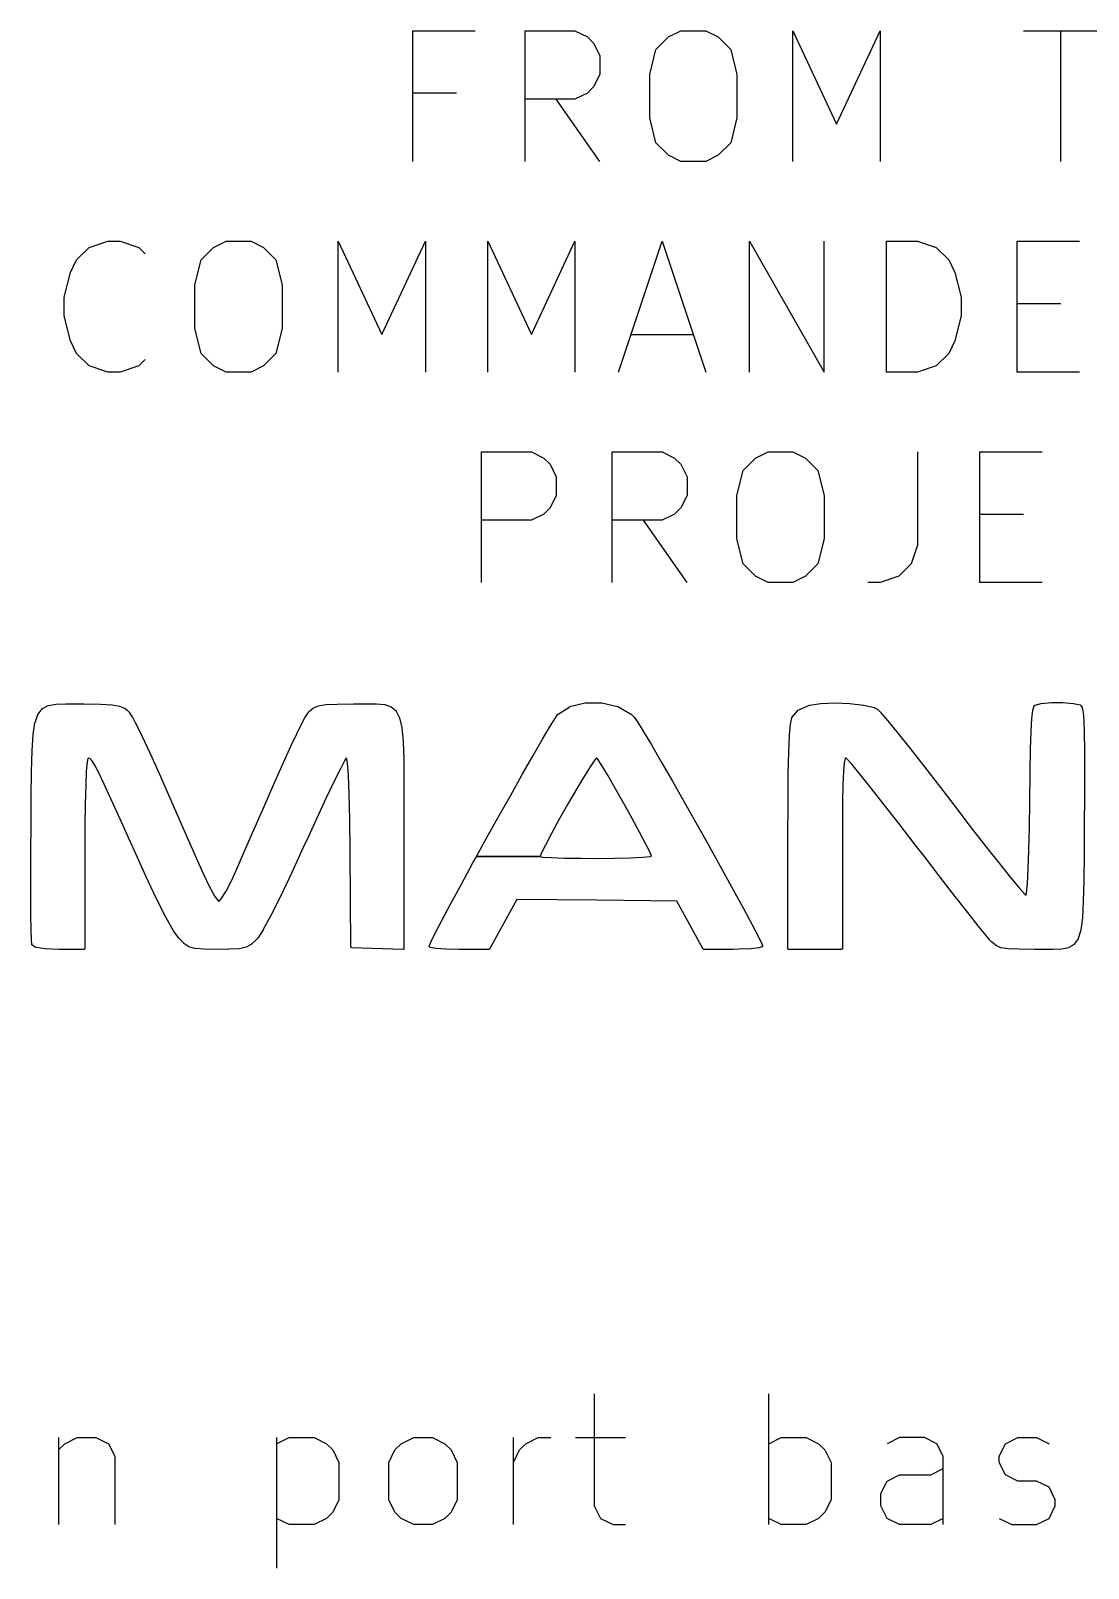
# Model space of a CAD drawing. Header units: millimetres. Extents: x 132 to 276, y -210 to -42.
# Drawn here: x 178.57 to 186.66, y -110.94 to -99.18 of the extents above; entities that cross this region are included whole.
import ezdxf

# ---------------------------------------------------------------- set-up
doc = ezdxf.new("R2010")
doc.units = ezdxf.units.MM
doc.layers.add('LYELLOW', color=51, linetype='CONTINUOUS')

msp = doc.modelspace()

# ---------------------------------------------------------------- linework, layer by layer
at = {"layer": 'LYELLOW', "linetype": 'CONTINUOUS'}
for p, q in [((181.49619, -100.184875), (181.49619, -99.184875)), ((181.49619, -99.184875), (181.97238, -99.184875)), ((182.353333, -100.184875), (182.353333, -99.184875)), ((182.353333, -99.184875), (182.734285, -99.184875)), ((182.734285, -99.184875), (182.829523, -99.232494)), ((182.829523, -99.232494), (182.877142, -99.280113)), ((183.353333, -99.327732), (183.448571, -99.232494)), ((183.448571, -99.232494), (183.543809, -99.184875)), ((183.543809, -99.184875), (183.734285, -99.184875)), ((183.734285, -99.184875), (183.829523, -99.232494)), ((183.829523, -99.232494), (183.924761, -99.327732)), ((184.400952, -100.184875), (184.400952, -99.184875)), ((184.400952, -99.184875), (184.734285, -99.89916)), ((184.734285, -99.89916), (185.067618, -99.184875)), ((185.067618, -99.184875), (185.067618, -100.184875)), ((186.162857, -99.184875), (186.734285, -99.184875)), ((186.448571, -100.184875), (186.448571, -99.184875)), ((182.877142, -99.280113), (182.924761, -99.375351)), ((183.305714, -99.518208), (183.353333, -99.327732)), ((183.924761, -99.327732), (183.97238, -99.518208)), ((182.924761, -99.375351), (182.924761, -99.518208)), ((182.924761, -99.518208), (182.877142, -99.613446)), ((183.305714, -99.851541), (183.305714, -99.518208)), ((183.97238, -99.518208), (183.97238, -99.851541)), ((181.829523, -99.661065), (181.49619, -99.661065)), ((182.734285, -99.708684), (182.353333, -99.708684)), ((182.924761, -100.184875), (182.591428, -99.708684)), ((182.829523, -99.661065), (182.734285, -99.708684)), ((182.877142, -99.613446), (182.829523, -99.661065)), ((183.353333, -100.042017), (183.305714, -99.851541)), ((183.97238, -99.851541), (183.924761, -100.042017)), ((183.448571, -100.137256), (183.353333, -100.042017)), ((183.924761, -100.042017), (183.829523, -100.137256)), ((183.543809, -100.184875), (183.448571, -100.137256)), ((183.829523, -100.137256), (183.734285, -100.184875)), ((183.734285, -100.184875), (183.543809, -100.184875)), ((178.924762, -100.937676), (179.02, -100.842438)), ((179.02, -100.842438), (179.162857, -100.794819)), ((179.162857, -100.794819), (179.258095, -100.794819)), ((179.258095, -100.794819), (179.400952, -100.842438)), ((179.400952, -100.842438), (179.448571, -100.890057)), ((179.877143, -100.937676), (179.972381, -100.842438)), ((179.972381, -100.842438), (180.067619, -100.794819)), ((180.067619, -100.794819), (180.258095, -100.794819)), ((180.258095, -100.794819), (180.353333, -100.842438)), ((180.353333, -100.842438), (180.448571, -100.937676)), ((180.924762, -101.794819), (180.924762, -100.794819)), ((180.924762, -100.794819), (181.258095, -101.509104)), ((181.258095, -101.509104), (181.591428, -100.794819)), ((181.591428, -100.794819), (181.591428, -101.794819)), ((182.067619, -101.794819), (182.067619, -100.794819)), ((182.067619, -100.794819), (182.400952, -101.509104)), ((182.400952, -101.509104), (182.734285, -100.794819)), ((182.734285, -100.794819), (182.734285, -101.794819)), ((183.067619, -101.794819), (183.400952, -100.794819)), ((183.400952, -100.794819), (183.734285, -101.794819)), ((184.067619, -101.794819), (184.067619, -100.794819)), ((184.067619, -100.794819), (184.639047, -101.794819)), ((184.639047, -101.794819), (184.639047, -100.794819)), ((185.115238, -101.794819), (185.115238, -100.794819)), ((185.115238, -100.794819), (185.353333, -100.794819)), ((185.353333, -100.794819), (185.49619, -100.842438)), ((185.49619, -100.842438), (185.591428, -100.937676)), ((186.115238, -101.794819), (186.115238, -100.794819)), ((186.115238, -100.794819), (186.591428, -100.794819)), ((178.877143, -101.032914), (178.924762, -100.937676)), ((179.829524, -101.128152), (179.877143, -100.937676)), ((180.448571, -100.937676), (180.49619, -101.128152)), ((185.591428, -100.937676), (185.639047, -101.032914)), ((178.829524, -101.22339), (178.877143, -101.032914)), ((185.639047, -101.032914), (185.686666, -101.22339)), ((178.829524, -101.366247), (178.829524, -101.22339)), ((179.829524, -101.461485), (179.829524, -101.128152)), ((180.49619, -101.128152), (180.49619, -101.461485)), ((185.686666, -101.22339), (185.686666, -101.366247)), ((186.115238, -101.271009), (186.448571, -101.271009)), ((178.877143, -101.556723), (178.829524, -101.366247)), ((179.877143, -101.651961), (179.829524, -101.461485)), ((180.49619, -101.461485), (180.448571, -101.651961)), ((185.686666, -101.366247), (185.639047, -101.556723)), ((178.924762, -101.651961), (178.877143, -101.556723)), ((183.162857, -101.509104), (183.639047, -101.509104)), ((185.639047, -101.556723), (185.591428, -101.651961)), ((179.02, -101.7472), (178.924762, -101.651961)), ((179.448571, -101.69958), (179.400952, -101.7472)), ((179.972381, -101.7472), (179.877143, -101.651961)), ((180.448571, -101.651961), (180.353333, -101.7472)), ((185.591428, -101.651961), (185.49619, -101.7472)), ((179.162857, -101.794819), (179.02, -101.7472)), ((179.258095, -101.794819), (179.162857, -101.794819)), ((179.400952, -101.7472), (179.258095, -101.794819)), ((180.067619, -101.794819), (179.972381, -101.7472)), ((180.258095, -101.794819), (180.067619, -101.794819)), ((180.353333, -101.7472), (180.258095, -101.794819)), ((185.353333, -101.794819), (185.115238, -101.794819)), ((185.49619, -101.7472), (185.353333, -101.794819)), ((186.591428, -101.794819), (186.115238, -101.794819)), ((182.02, -103.404763), (182.02, -102.404763)), ((182.02, -102.404763), (182.400952, -102.404763)), ((182.400952, -102.404763), (182.49619, -102.452382)), ((183.02, -103.404763), (183.02, -102.404763)), ((183.02, -102.404763), (183.400952, -102.404763)), ((183.400952, -102.404763), (183.49619, -102.452382)), ((184.115238, -102.452382), (184.210476, -102.404763)), ((184.210476, -102.404763), (184.400952, -102.404763)), ((184.400952, -102.404763), (184.49619, -102.452382)), ((185.353333, -102.404763), (185.353333, -103.119048)), ((185.829524, -103.404763), (185.829524, -102.404763)), ((185.829524, -102.404763), (186.305714, -102.404763)), ((182.49619, -102.452382), (182.543809, -102.500001)), ((182.543809, -102.500001), (182.591428, -102.595239)), ((183.49619, -102.452382), (183.543809, -102.500001)), ((183.543809, -102.500001), (183.591428, -102.595239)), ((184.02, -102.54762), (184.115238, -102.452382)), ((184.49619, -102.452382), (184.591428, -102.54762)), ((182.591428, -102.595239), (182.591428, -102.738096)), ((183.591428, -102.595239), (183.591428, -102.738096)), ((183.972381, -102.738096), (184.02, -102.54762)), ((184.591428, -102.54762), (184.639047, -102.738096)), ((182.591428, -102.738096), (182.543809, -102.833334)), ((183.591428, -102.738096), (183.543809, -102.833334)), ((183.972381, -103.071429), (183.972381, -102.738096)), ((184.639047, -102.738096), (184.639047, -103.071429)), ((182.49619, -102.880953), (182.400952, -102.928572)), ((182.543809, -102.833334), (182.49619, -102.880953)), ((183.49619, -102.880953), (183.400952, -102.928572)), ((183.543809, -102.833334), (183.49619, -102.880953)), ((185.829524, -102.880953), (186.162857, -102.880953)), ((182.400952, -102.928572), (182.02, -102.928572)), ((183.400952, -102.928572), (183.02, -102.928572)), ((183.591428, -103.404763), (183.258095, -102.928572)), ((184.02, -103.261905), (183.972381, -103.071429)), ((184.639047, -103.071429), (184.591428, -103.261905)), ((185.353333, -103.119048), (185.305714, -103.261905)), ((184.115238, -103.357144), (184.02, -103.261905)), ((184.591428, -103.261905), (184.49619, -103.357144)), ((185.305714, -103.261905), (185.210476, -103.357144)), ((184.210476, -103.404763), (184.115238, -103.357144)), ((184.400952, -103.404763), (184.210476, -103.404763)), ((184.49619, -103.357144), (184.400952, -103.404763)), ((185.067619, -103.404763), (184.972381, -103.404763)), ((185.210476, -103.357144), (185.067619, -103.404763)), ((186.305714, -103.404763), (185.829524, -103.404763)), ((178.606886, -104.476147), (178.62916, -104.412837)), ((178.62916, -104.412837), (178.629579, -104.412129)), ((178.629579, -104.412129), (178.62995, -104.411401)), ((178.62995, -104.411401), (178.662243, -104.370418)), ((178.662243, -104.370418), (178.662308, -104.370361)), ((178.662308, -104.370361), (178.662321, -104.370322)), ((178.662321, -104.370322), (178.663043, -104.369734)), ((178.663043, -104.369734), (178.663726, -104.369152)), ((178.663726, -104.369152), (178.663766, -104.369147)), ((178.663766, -104.369147), (178.663834, -104.369092)), ((178.663834, -104.369092), (178.708123, -104.345695)), ((178.708123, -104.345695), (178.708859, -104.345475)), ((178.708859, -104.345475), (178.709568, -104.345196)), ((178.709568, -104.345196), (178.767832, -104.334646)), ((178.767832, -104.334646), (178.768201, -104.334652)), ((178.768201, -104.334652), (178.768559, -104.334569)), ((178.768559, -104.334569), (178.842776, -104.332126)), ((178.842776, -104.332126), (178.842882, -104.332143)), ((178.842882, -104.332143), (178.842991, -104.332123)), ((178.842991, -104.332123), (178.935143, -104.333047)), ((178.935143, -104.333047), (178.980714, -104.3333)), ((178.980714, -104.3333), (178.980724, -104.333302)), ((178.980724, -104.333302), (178.980736, -104.3333)), ((178.980736, -104.3333), (179.107858, -104.334574)), ((179.107858, -104.334574), (179.107972, -104.334597)), ((179.107972, -104.334597), (179.108085, -104.334582)), ((179.108085, -104.334582), (179.194957, -104.339409)), ((179.194957, -104.339409), (179.195238, -104.339481)), ((179.195238, -104.339481), (179.195533, -104.339474)), ((179.195533, -104.339474), (179.252666, -104.349361)), ((179.252666, -104.349361), (179.253219, -104.349574)), ((179.253219, -104.349574), (179.253805, -104.349701)), ((179.253805, -104.349701), (179.29171, -104.366155)), ((179.29171, -104.366155), (179.292221, -104.366509)), ((179.292221, -104.366509), (179.292771, -104.366782)), ((179.292771, -104.366782), (179.311694, -104.381366)), ((179.311694, -104.381366), (179.311995, -104.381711)), ((179.311995, -104.381711), (179.312366, -104.381989)), ((179.312366, -104.381989), (179.328187, -104.399645)), ((179.328187, -104.399645), (179.32837, -104.399954)), ((179.32837, -104.399954), (179.328622, -104.400207)), ((179.328622, -104.400207), (179.34807, -104.429354)), ((180.66723, -104.443839), (180.687163, -104.411066)), ((180.687163, -104.411066), (180.68735, -104.410862)), ((180.68735, -104.410862), (180.687473, -104.410614)), ((180.687473, -104.410614), (180.703068, -104.390361)), ((180.703068, -104.390361), (180.70327, -104.390183)), ((180.70327, -104.390183), (180.703417, -104.389954)), ((180.703417, -104.389954), (180.706322, -104.386918)), ((180.706322, -104.386918), (180.706578, -104.386738)), ((180.706578, -104.386738), (180.706777, -104.386498)), ((180.706777, -104.386498), (180.735195, -104.363348)), ((180.735195, -104.363348), (180.735844, -104.363004)), ((180.735844, -104.363004), (180.736455, -104.362599)), ((180.736455, -104.362599), (180.773335, -104.34747)), ((180.773335, -104.34747), (180.773908, -104.347357)), ((180.773908, -104.347357), (180.774458, -104.347156)), ((180.774458, -104.347156), (180.830366, -104.338393)), ((180.830366, -104.338393), (180.830641, -104.338404)), ((180.830641, -104.338404), (180.830904, -104.338339)), ((180.830904, -104.338339), (180.916411, -104.334291)), ((180.916411, -104.334291), (180.916508, -104.334305)), ((180.916508, -104.334305), (180.916608, -104.334285)), ((180.916608, -104.334285), (181.042283, -104.3333)), ((181.042283, -104.3333), (181.042302, -104.333303)), ((181.042302, -104.333303), (181.042322, -104.3333)), ((181.042322, -104.3333), (181.042895, -104.3333)), ((181.042895, -104.3333), (181.138473, -104.332273)), ((181.138473, -104.332273), (181.1385, -104.332278)), ((181.1385, -104.332278), (181.138527, -104.332273)), ((181.138527, -104.332273), (181.216566, -104.332292)), ((181.216566, -104.332292), (181.216792, -104.332337)), ((181.216792, -104.332337), (181.217022, -104.332313)), ((181.217022, -104.332313), (181.279289, -104.338025)), ((181.279289, -104.338025), (181.27984, -104.338188)), ((181.27984, -104.338188), (181.280411, -104.33826)), ((181.280411, -104.33826), (181.328675, -104.354313)), ((181.328675, -104.354313), (181.329379, -104.354714)), ((181.329379, -104.354714), (181.330361, -104.355269)), ((181.330361, -104.355269), (181.366388, -104.38631)), ((181.366388, -104.38631), (181.366914, -104.386984)), ((181.366914, -104.386984), (181.367588, -104.387847)), ((181.367588, -104.387847), (181.393144, -104.438523)), ((182.585535, -104.438354), (182.603932, -104.41262)), ((182.603932, -104.41262), (182.604601, -104.411991)), ((182.604601, -104.411991), (182.60532, -104.411306)), ((182.60532, -104.411306), (182.694866, -104.354459)), ((182.694866, -104.354459), (182.695626, -104.354164)), ((182.695626, -104.354164), (182.696363, -104.353822)), ((182.696363, -104.353822), (182.811747, -104.325721)), ((182.811747, -104.325721), (182.812346, -104.325695)), ((182.812346, -104.325695), (182.812933, -104.325579)), ((182.812933, -104.325579), (182.938511, -104.325648)), ((182.938511, -104.325648), (182.939064, -104.325758)), ((182.939064, -104.325758), (182.93963, -104.325775)), ((182.93963, -104.325775), (183.059758, -104.353435)), ((183.059758, -104.353435), (183.060393, -104.353721)), ((183.060393, -104.353721), (183.061053, -104.353931)), ((183.061053, -104.353931), (183.160085, -104.408606)), ((183.160085, -104.408606), (183.160559, -104.409006)), ((183.160559, -104.409006), (183.161093, -104.409339)), ((183.161093, -104.409339), (183.186374, -104.433098)), ((184.393182, -104.437659), (184.444486, -104.37927)), ((184.444486, -104.37927), (184.444648, -104.379146)), ((184.444648, -104.379146), (184.444683, -104.37906)), ((184.444683, -104.37906), (184.445367, -104.378595)), ((184.445367, -104.378595), (184.446035, -104.378085)), ((184.446035, -104.378085), (184.446129, -104.378078)), ((184.446129, -104.378078), (184.446297, -104.377965)), ((184.446297, -104.377965), (184.528343, -104.343313)), ((184.528343, -104.343313), (184.52894, -104.343189)), ((184.52894, -104.343189), (184.529515, -104.342979)), ((184.529515, -104.342979), (184.61307, -104.329906)), ((184.61307, -104.329906), (184.613369, -104.329918)), ((184.613369, -104.329918), (184.613663, -104.329849)), ((184.613663, -104.329849), (184.720885, -104.325999)), ((184.720885, -104.325999), (184.721073, -104.326029)), ((184.721073, -104.326029), (184.721259, -104.326)), ((184.721259, -104.326), (184.835622, -104.330449)), ((184.835622, -104.330449), (184.8358, -104.330491)), ((184.8358, -104.330491), (184.835987, -104.330476)), ((184.835987, -104.330476), (184.940956, -104.342303)), ((184.940956, -104.342303), (184.941235, -104.342392)), ((184.941235, -104.342392), (184.941523, -104.342401)), ((184.941523, -104.342401), (185.020566, -104.360681)), ((185.020566, -104.360681), (185.02102, -104.360886)), ((185.02102, -104.360886), (185.02151, -104.361001)), ((185.02151, -104.361001), (185.045743, -104.372021)), ((185.045743, -104.372021), (185.046494, -104.372561)), ((185.046494, -104.372561), (185.047244, -104.373073)), ((185.047244, -104.373073), (185.073437, -104.399806)), ((185.073437, -104.399806), (185.073537, -104.399959)), ((185.073537, -104.399959), (185.073679, -104.400072)), ((185.073679, -104.400072), (185.126573, -104.462487)), ((186.227773, -104.444472), (186.235294, -104.382126)), ((186.235294, -104.382126), (186.235423, -104.38173)), ((186.235423, -104.38173), (186.23546, -104.38132)), ((186.23546, -104.38132), (186.244695, -104.349788)), ((186.244695, -104.349788), (186.244755, -104.349672)), ((186.244751, -104.349609), (186.245191, -104.348837)), ((186.244755, -104.349672), (186.244751, -104.349609)), ((186.245191, -104.348837), (186.245598, -104.348059)), ((186.245598, -104.348059), (186.245652, -104.348028)), ((186.245652, -104.348028), (186.245718, -104.347915)), ((186.245718, -104.347915), (186.249979, -104.343009)), ((186.249979, -104.343009), (186.250585, -104.342539)), ((186.250585, -104.342539), (186.250713, -104.342319)), ((186.250713, -104.342319), (186.251143, -104.342106)), ((186.251143, -104.342106), (186.251521, -104.341815)), ((186.251521, -104.341815), (186.251773, -104.341797)), ((186.251773, -104.341797), (186.252463, -104.341458)), ((186.252463, -104.341458), (186.298707, -104.329099)), ((186.298707, -104.329099), (186.29916, -104.329069)), ((186.29916, -104.329069), (186.299596, -104.328946)), ((186.299596, -104.328946), (186.376521, -104.322743)), ((186.376521, -104.322743), (186.37672, -104.322766)), ((186.37672, -104.322766), (186.376917, -104.322727)), ((186.376917, -104.322727), (186.464785, -104.322628)), ((186.464785, -104.322628), (186.464974, -104.322665)), ((186.464974, -104.322665), (186.465167, -104.322642)), ((186.465167, -104.322642), (186.544237, -104.328599)), ((186.544237, -104.328599), (186.544617, -104.328704)), ((186.544617, -104.328704), (186.545013, -104.328719)), ((186.545013, -104.328719), (186.595547, -104.340684)), ((186.595547, -104.340684), (186.596179, -104.340973)), ((186.596179, -104.340973), (186.596846, -104.341191)), ((186.596846, -104.341191), (186.599676, -104.342783)), ((186.599676, -104.342783), (186.600069, -104.34312)), ((186.600069, -104.34312), (186.600266, -104.343173)), ((186.600266, -104.343173), (186.600678, -104.343643)), ((186.600678, -104.343643), (186.601157, -104.344053)), ((186.601157, -104.344053), (186.601212, -104.34425)), ((186.601212, -104.34425), (186.601553, -104.344638)), ((186.601553, -104.344638), (186.61064, -104.360351)), ((186.61064, -104.360351), (186.610908, -104.361143)), ((186.610908, -104.361143), (186.611222, -104.361915)), ((186.611222, -104.361915), (186.61834, -104.399143)), ((186.61834, -104.399143), (186.618337, -104.399408)), ((186.618337, -104.399408), (186.618412, -104.399666)), ((186.618412, -104.399666), (186.623688, -104.46279)), ((178.592429, -104.567405), (178.606664, -104.477028)), ((178.606664, -104.477028), (178.606821, -104.4766)), ((178.606821, -104.4766), (178.606886, -104.476147)), ((179.34807, -104.429354), (179.348145, -104.429537)), ((179.348145, -104.429537), (179.348276, -104.42969)), ((179.348276, -104.42969), (179.373203, -104.474306)), ((179.373203, -104.474306), (179.373236, -104.474409)), ((179.373236, -104.474409), (179.373304, -104.474496)), ((179.373304, -104.474496), (179.405562, -104.53856)), ((180.607141, -104.56252), (180.640992, -104.493325)), ((180.640992, -104.493325), (180.641041, -104.49326)), ((180.641041, -104.49326), (180.641065, -104.493181)), ((180.641065, -104.493181), (180.667084, -104.444095)), ((180.667084, -104.444095), (180.667179, -104.443978)), ((180.667179, -104.443978), (180.66723, -104.443839)), ((181.393144, -104.438523), (181.393308, -104.439115)), ((181.393308, -104.439115), (181.393558, -104.439678)), ((181.393558, -104.439678), (181.41041, -104.514638)), ((181.41041, -104.514638), (181.410417, -104.514956)), ((181.410417, -104.514956), (181.410509, -104.51526)), ((181.410509, -104.51526), (181.420423, -104.619151)), ((182.486842, -104.602478), (182.544831, -104.504219)), ((182.544831, -104.504219), (182.544865, -104.50418)), ((182.544865, -104.50418), (182.544883, -104.504133)), ((182.544883, -104.504133), (182.585349, -104.438634)), ((182.585349, -104.438634), (182.585464, -104.438509)), ((182.585464, -104.438509), (182.585535, -104.438354)), ((183.186374, -104.433098), (183.186676, -104.433521)), ((183.186676, -104.433521), (183.18705, -104.43388)), ((183.18705, -104.43388), (183.211588, -104.469041)), ((183.211588, -104.469041), (183.211645, -104.469172)), ((183.211645, -104.469172), (183.211742, -104.469276)), ((183.211742, -104.469276), (183.256542, -104.541828)), ((184.374762, -104.572606), (184.381997, -104.487698)), ((184.381997, -104.487698), (184.382076, -104.487422)), ((184.382076, -104.487422), (184.382077, -104.487138)), ((184.382077, -104.487138), (184.391112, -104.442181)), ((184.391112, -104.442181), (184.391303, -104.44172)), ((184.391303, -104.44172), (184.391402, -104.441235)), ((184.391402, -104.441235), (184.392326, -104.439028)), ((184.392326, -104.439028), (184.392777, -104.438357)), ((184.392777, -104.438357), (184.393182, -104.437659)), ((185.126573, -104.462487), (185.126599, -104.462534)), ((185.126599, -104.462534), (185.12664, -104.462568)), ((185.12664, -104.462568), (185.202354, -104.555784)), ((186.221733, -104.541918), (186.227747, -104.444762)), ((186.227747, -104.444762), (186.227784, -104.44462)), ((186.227784, -104.44462), (186.227773, -104.444472)), ((186.623688, -104.46279), (186.623674, -104.462906)), ((186.623674, -104.462906), (186.623701, -104.463017)), ((186.623701, -104.463017), (186.627261, -104.556419)), ((178.584204, -104.690032), (178.592379, -104.567849)), ((178.592379, -104.567849), (178.592438, -104.567629)), ((178.592438, -104.567629), (178.592429, -104.567405)), ((179.405562, -104.53856), (179.405578, -104.538619)), ((179.405578, -104.538619), (179.405615, -104.538669)), ((179.405615, -104.538669), (179.447056, -104.626161)), ((179.447056, -104.626161), (179.447064, -104.626195)), ((179.447064, -104.626195), (179.447085, -104.626224)), ((179.447085, -104.626224), (179.499559, -104.741123)), ((180.563671, -104.6557), (180.607101, -104.562603)), ((180.607101, -104.562603), (180.607129, -104.562564)), ((180.607129, -104.562564), (180.607141, -104.56252)), ((181.420423, -104.619151), (181.420407, -104.619303)), ((181.420407, -104.619303), (181.420443, -104.619454)), ((181.420443, -104.619454), (181.425188, -104.756923)), ((182.414592, -104.727621), (182.486818, -104.602519)), ((182.486818, -104.602519), (182.486834, -104.6025)), ((182.486834, -104.6025), (182.486842, -104.602478)), ((183.256542, -104.541828), (183.256557, -104.541868)), ((183.256557, -104.541868), (183.256588, -104.541903)), ((183.256588, -104.541903), (183.318319, -104.645905)), ((183.318319, -104.645905), (183.318326, -104.645926)), ((183.318326, -104.645926), (183.318341, -104.645943)), ((183.318341, -104.645943), (183.39367, -104.775454)), ((184.369243, -104.69984), (184.374749, -104.572815)), ((184.374749, -104.572815), (184.374773, -104.572712)), ((184.374773, -104.572712), (184.374762, -104.572606)), ((185.202354, -104.555784), (185.202366, -104.555807)), ((185.202366, -104.555807), (185.202388, -104.555826)), ((185.202388, -104.555826), (185.297037, -104.674965)), ((186.217012, -104.678016), (186.221726, -104.542053)), ((186.221726, -104.542053), (186.221742, -104.541984)), ((186.221742, -104.541984), (186.221733, -104.541918)), ((186.627261, -104.556419), (186.627251, -104.556475)), ((186.627251, -104.556475), (186.627264, -104.556532)), ((186.627264, -104.556532), (186.629232, -104.68459)), ((178.580102, -104.848966), (178.584195, -104.690237)), ((178.584195, -104.690237), (178.584217, -104.690136)), ((178.584217, -104.690136), (178.584204, -104.690032)), ((179.009473, -104.750121), (179.004285, -104.775189)), ((179.016143, -104.74745), (179.009473, -104.750121)), ((179.026188, -104.750385), (179.016143, -104.74745)), ((179.041365, -104.766427), (179.026188, -104.750385)), ((179.063334, -104.801503), (179.041365, -104.766427)), ((179.499559, -104.741123), (179.499563, -104.741142)), ((179.499563, -104.741142), (179.499576, -104.74116)), ((179.499576, -104.74116), (179.564936, -104.887445)), ((180.50889, -104.776544), (180.563648, -104.65575)), ((180.563648, -104.65575), (180.563664, -104.655727)), ((180.563664, -104.655727), (180.563671, -104.6557)), ((180.975344, -104.76383), (180.941053, -104.828549)), ((180.987781, -104.745615), (180.975344, -104.76383)), ((180.99519, -104.784839), (180.987781, -104.745615)), ((181.425188, -104.756923), (181.425177, -104.756989)), ((181.425177, -104.756989), (181.425191, -104.757057)), ((181.425191, -104.757057), (181.426531, -104.932753)), ((182.331397, -104.87368), (182.414577, -104.727646)), ((182.414577, -104.727646), (182.414587, -104.727633)), ((182.414587, -104.727633), (182.414592, -104.727621)), ((182.885781, -104.759894), (182.849434, -104.814338)), ((182.89934, -104.745427), (182.885781, -104.759894)), ((182.906971, -104.754121), (182.89934, -104.745427)), ((182.939548, -104.804158), (182.906971, -104.754121)), ((184.365393, -104.871254), (184.369239, -104.699945)), ((184.369239, -104.699945), (184.36925, -104.699891)), ((184.36925, -104.699891), (184.369243, -104.69984)), ((184.799812, -104.749171), (184.79282, -104.782603)), ((184.804645, -104.744729), (184.799812, -104.749171)), ((184.81142, -104.750639), (184.804645, -104.744729)), ((184.850481, -104.794843), (184.81142, -104.750639)), ((185.297037, -104.674965), (185.297045, -104.674981)), ((185.297045, -104.674981), (185.29706, -104.674994)), ((185.29706, -104.674994), (185.406762, -104.815177)), ((186.213389, -104.856854), (186.21701, -104.678087)), ((186.21701, -104.678087), (186.217017, -104.678051)), ((186.217017, -104.678051), (186.217012, -104.678016)), ((186.629232, -104.68459), (186.629226, -104.684619)), ((186.629226, -104.684619), (186.629233, -104.684652)), ((186.629233, -104.684652), (186.629737, -104.851748)), ((178.57811, -105.049061), (178.5801, -104.849045)), ((178.5801, -104.849045), (178.580108, -104.849004)), ((178.580108, -104.849004), (178.580102, -104.848966)), ((178.999067, -104.847064), (178.994578, -104.956982)), ((179.004285, -104.775189), (178.999067, -104.847064)), ((179.093872, -104.859907), (179.063334, -104.801503)), ((179.135244, -104.946092), (179.093872, -104.859907)), ((180.441046, -104.92886), (180.508877, -104.776573)), ((180.508877, -104.776573), (180.508886, -104.776559)), ((180.508886, -104.776559), (180.50889, -104.776544)), ((180.941053, -104.828549), (180.891826, -104.928025)), ((181.002216, -104.878871), (180.99519, -104.784839)), ((181.007971, -105.023073), (181.002216, -104.878871)), ((182.240539, -105.034749), (182.331387, -104.873698)), ((182.331387, -104.873698), (182.331393, -104.87369)), ((182.331393, -104.87369), (182.331397, -104.87368)), ((182.849434, -104.814338), (182.798789, -104.896511)), ((182.987388, -104.883751), (182.939548, -104.804158)), ((183.045304, -104.983657), (182.987388, -104.883751)), ((183.39367, -104.775454), (183.393674, -104.775467)), ((183.393674, -104.775467), (183.393684, -104.775478)), ((183.393684, -104.775478), (183.479281, -104.924556)), ((184.363136, -105.089072), (184.365392, -104.871314)), ((184.365392, -104.871314), (184.365398, -104.871284)), ((184.365398, -104.871284), (184.365393, -104.871254)), ((184.787227, -104.848341), (184.783187, -104.949293)), ((184.79282, -104.782603), (184.787227, -104.848341)), ((184.914137, -104.871891), (184.850481, -104.794843)), ((184.914138, -104.871893), (184.914137, -104.871891)), ((184.998396, -104.97682), (184.914138, -104.871893)), ((185.406762, -104.815177), (185.406768, -104.81519)), ((185.406768, -104.81519), (185.40678, -104.8152)), ((185.40678, -104.8152), (185.527651, -104.971546)), ((186.210654, -105.08245), (186.213388, -104.856894)), ((186.213388, -104.856894), (186.213392, -104.856873)), ((186.213392, -104.856873), (186.213389, -104.856854)), ((186.629737, -104.851783), (186.628901, -105.062296)), ((186.629737, -104.851748), (186.629733, -104.851765)), ((186.629733, -104.851765), (186.629737, -104.851783)), ((178.994578, -104.956982), (178.991042, -105.098027)), ((179.189895, -105.064795), (179.135244, -104.946092)), ((179.564936, -104.887445), (179.564938, -104.887456)), ((179.564938, -104.887456), (179.564946, -104.887467)), ((179.564946, -104.887467), (179.645044, -105.069116)), ((180.358384, -105.116451), (180.441037, -104.928878)), ((180.441037, -104.928878), (180.441044, -104.928867)), ((180.441044, -104.928867), (180.441046, -104.92886)), ((180.891827, -104.928025), (180.830605, -105.056202)), ((180.891826, -104.928025), (180.891827, -104.928025)), ((181.426531, -104.932798), (181.426235, -105.151367)), ((181.426531, -104.932753), (181.426526, -104.932775)), ((181.426526, -104.932775), (181.426531, -104.932798)), ((182.739049, -104.997349), (182.675109, -105.10826)), ((182.798789, -104.896511), (182.739048, -104.997349)), ((182.739048, -104.997349), (182.739049, -104.997349)), ((183.108192, -105.094756), (183.045304, -104.983657)), ((183.479281, -104.924556), (183.479284, -104.924566)), ((183.479284, -104.924566), (183.479291, -104.924574)), ((183.479291, -104.924574), (183.571824, -105.087279)), ((184.783187, -104.949293), (184.780553, -105.089359)), ((185.099313, -105.104702), (184.998396, -104.97682)), ((185.527651, -104.971546), (185.527656, -104.971556)), ((185.527656, -104.971556), (185.527666, -104.971565)), ((185.527666, -104.971565), (185.63054, -105.105978)), ((178.576245, -105.295113), (178.57811, -105.049073)), ((178.578111, -105.049067), (178.57811, -105.049061)), ((178.57811, -105.049073), (178.578111, -105.049067)), ((178.991042, -105.098027), (178.988657, -105.263789)), ((179.260176, -105.220516), (179.189895, -105.064795)), ((179.645044, -105.069116), (179.645045, -105.069122)), ((179.645045, -105.069122), (179.64505, -105.069129)), ((179.64505, -105.069129), (179.741736, -105.290123)), ((180.259157, -105.343115), (180.358379, -105.116462)), ((180.358379, -105.116462), (180.358382, -105.116456)), ((180.358382, -105.116456), (180.358384, -105.116451)), ((180.830605, -105.056202), (180.760359, -105.20694)), ((181.012424, -105.217025), (181.007971, -105.023073)), ((182.1453, -105.204919), (182.240531, -105.034764)), ((182.240531, -105.034764), (182.240536, -105.034758)), ((182.240536, -105.034758), (182.240539, -105.034749)), ((182.675109, -105.10826), (182.612004, -105.220421)), ((183.108193, -105.094758), (183.108192, -105.094756)), ((183.171067, -105.208122), (183.108193, -105.094758)), ((183.571824, -105.087279), (183.571826, -105.087286)), ((183.571826, -105.087286), (183.571833, -105.087294)), ((183.571833, -105.087294), (183.667972, -105.257685)), ((184.3624, -105.355481), (184.363136, -105.08911)), ((184.363139, -105.089091), (184.363136, -105.089072)), ((184.363136, -105.08911), (184.363139, -105.089091)), ((184.780553, -105.089359), (184.77915, -105.272684)), ((185.099314, -105.104703), (185.099313, -105.104702)), ((185.213027, -105.250708), (185.099314, -105.104703)), ((185.63054, -105.105978), (185.630541, -105.105979)), ((185.630541, -105.105979), (185.756238, -105.26991)), ((186.208036, -105.276797), (186.210654, -105.082451)), ((186.210654, -105.082451), (186.210654, -105.08245)), ((186.628901, -105.062313), (186.627625, -105.233152)), ((186.628901, -105.062296), (186.628899, -105.062304)), ((186.628899, -105.062304), (186.628901, -105.062313)), ((179.260177, -105.220518), (179.260176, -105.220516)), ((179.348576, -105.418058), (179.260177, -105.220518)), ((180.760359, -105.206941), (180.683901, -105.374426)), ((180.760359, -105.20694), (180.760359, -105.206941)), ((181.015557, -105.46031), (181.012424, -105.217025)), ((181.426235, -105.151367), (181.426, -105.332782)), ((182.048963, -105.378277), (182.145292, -105.204933)), ((182.145292, -105.204933), (182.145297, -105.204926)), ((182.145297, -105.204926), (182.1453, -105.204919)), ((182.612004, -105.220421), (182.5547, -105.325108)), ((183.228813, -105.314597), (183.171067, -105.208122)), ((186.627625, -105.233152), (186.625916, -105.481448)), ((178.575193, -105.429683), (178.576245, -105.295114)), ((178.576245, -105.295114), (178.576245, -105.295113)), ((178.988658, -105.263791), (178.987626, -105.447668)), ((178.988657, -105.263789), (178.988658, -105.263791)), ((179.741736, -105.290123), (179.741736, -105.290126)), ((179.741736, -105.290126), (179.741739, -105.29013)), ((179.741739, -105.29013), (179.837977, -105.511028)), ((180.141632, -105.612614), (180.259154, -105.343121)), ((180.259154, -105.343121), (180.259156, -105.343117)), ((180.259156, -105.343117), (180.259157, -105.343115)), ((181.426, -105.332782), (181.426, -106.207336)), ((182.5547, -105.325108), (182.508138, -105.413656)), ((183.276371, -105.405121), (183.228813, -105.314597)), ((183.667972, -105.257685), (183.667975, -105.257694)), ((183.667975, -105.257694), (183.667979, -105.257699)), ((183.667979, -105.257699), (183.764391, -105.429834)), ((184.77915, -105.272684), (184.7788, -105.466483)), ((185.213029, -105.250709), (185.213027, -105.250708)), ((185.335612, -105.409929), (185.213029, -105.250709)), ((185.756238, -105.26991), (185.756239, -105.269912)), ((185.756239, -105.269912), (185.872731, -105.41986)), ((186.20412, -105.450682), (186.208036, -105.276797)), ((178.574318, -105.623046), (178.575193, -105.429699)), ((178.575194, -105.429691), (178.575193, -105.429683)), ((178.575193, -105.429699), (178.575194, -105.429691)), ((178.987626, -105.447668), (178.9876, -105.482799)), ((179.35611, -105.434905), (179.348576, -105.418058)), ((179.35612, -105.43492), (179.35611, -105.434905)), ((179.356125, -105.434938), (179.35612, -105.43492)), ((179.453855, -105.649302), (179.356125, -105.434938)), ((180.67063, -105.403835), (180.571028, -105.621465)), ((180.670633, -105.403822), (180.67063, -105.403835)), ((180.670641, -105.403811), (180.670633, -105.403822)), ((180.683901, -105.374428), (180.670641, -105.403811)), ((180.683901, -105.374426), (180.683901, -105.374428)), ((181.0223, -106.192546), (181.015557, -105.46031)), ((181.981246, -105.501003), (182.048956, -105.378291)), ((182.048956, -105.378291), (182.04896, -105.378286)), ((182.04896, -105.378286), (182.048963, -105.378277)), ((182.508138, -105.413656), (182.477358, -105.477189)), ((183.308657, -105.47058), (183.276371, -105.405121)), ((183.318872, -105.497253), (183.308657, -105.47058)), ((183.764391, -105.429834), (183.764393, -105.429841)), ((183.764393, -105.429841), (183.764399, -105.429848)), ((183.764399, -105.429848), (183.857754, -105.597785)), ((184.362401, -105.355488), (184.3624, -105.355481)), ((184.3624, -105.355495), (184.362401, -105.355488)), ((184.3624, -106.2052), (184.3624, -105.355495)), ((184.7788, -105.466483), (184.7788, -106.2052)), ((185.405373, -105.500881), (185.335612, -105.409929)), ((185.872731, -105.41986), (185.976442, -105.551376)), ((186.199166, -105.59592), (186.20412, -105.450682)), ((178.9876, -105.482799), (178.9876, -106.2052)), ((179.837977, -105.511028), (179.892064, -105.630511)), ((181.866133, -105.710908), (181.954805, -105.548925)), ((181.954805, -105.548925), (181.95481, -105.548918)), ((181.95481, -105.548918), (181.954813, -105.548911)), ((181.954813, -105.548911), (181.980495, -105.502365)), ((181.980495, -105.502364), (181.981246, -105.501003)), ((181.980495, -105.502365), (181.980495, -105.502364)), ((181.981246, -105.501003), (182.469019, -105.501003)), ((182.469019, -105.501003), (181.981246, -105.501003)), ((182.477358, -105.477189), (182.469019, -105.501003)), ((182.469019, -105.501003), (182.487072, -105.504609)), ((182.487072, -105.504609), (182.553238, -105.508719)), ((182.553238, -105.508719), (182.653993, -105.51191)), ((182.653993, -105.51191), (182.780839, -105.513885)), ((182.780839, -105.513885), (182.78084, -105.513885)), ((182.78084, -105.513885), (182.894185, -105.514399)), ((182.894185, -105.514399), (183.035748, -105.51334)), ((183.035748, -105.51334), (183.157767, -105.510405)), ((183.157767, -105.510405), (183.251783, -105.505966)), ((183.251783, -105.505966), (183.309302, -105.500433)), ((183.309302, -105.500433), (183.318872, -105.497253)), ((185.405377, -105.500884), (185.405373, -105.500881)), ((185.40538, -105.50089), (185.405377, -105.500884)), ((185.526781, -105.658389), (185.40538, -105.50089)), ((185.976442, -105.551376), (186.063638, -105.659807)), ((186.625916, -105.481457), (186.624202, -105.683682)), ((186.625916, -105.481448), (186.625915, -105.481452)), ((186.625915, -105.481452), (186.625916, -105.481457)), ((178.574287, -105.796793), (178.574318, -105.623068)), ((178.57432, -105.623057), (178.574318, -105.623046)), ((178.574318, -105.623068), (178.57432, -105.623057)), ((179.453879, -105.649335), (179.453855, -105.649302)), ((179.45389, -105.649378), (179.453879, -105.649335)), ((179.539142, -105.828338), (179.45389, -105.649378)), ((179.892064, -105.630511), (179.941652, -105.731224)), ((180.066829, -105.766283), (180.11071, -105.680458)), ((180.11071, -105.680458), (180.141632, -105.612614)), ((180.570998, -105.62153), (180.483664, -105.805313)), ((180.571007, -105.621493), (180.570998, -105.62153)), ((180.571028, -105.621465), (180.571007, -105.621493)), ((183.857754, -105.597785), (183.857757, -105.597795)), ((183.857757, -105.597795), (183.857763, -105.597802)), ((183.857763, -105.597802), (183.94473, -105.755601)), ((185.526787, -105.658394), (185.526781, -105.658389)), ((185.526791, -105.658402), (185.526787, -105.658394)), ((185.638718, -105.802647), (185.526791, -105.658402)), ((186.063638, -105.659807), (186.130614, -105.740541)), ((186.18711, -105.778027), (186.193408, -105.706966)), ((186.193408, -105.706966), (186.199166, -105.59592)), ((186.624201, -105.683749), (186.62067, -105.844604)), ((186.624202, -105.683682), (186.624195, -105.683715)), ((186.624195, -105.683715), (186.624201, -105.683749)), ((178.574289, -105.796806), (178.574287, -105.796793)), ((178.574287, -105.79682), (178.574289, -105.796806)), ((178.575058, -105.944689), (178.574287, -105.79682)), ((179.941652, -105.731224), (179.982254, -105.804725)), ((179.982254, -105.804725), (180.008988, -105.842151)), ((180.011123, -105.843392), (180.030917, -105.824546)), ((180.030917, -105.824546), (180.066829, -105.766283)), ((180.483619, -105.805405), (180.410107, -105.952271)), ((180.483632, -105.805355), (180.483619, -105.805405)), ((180.483664, -105.805313), (180.483632, -105.805355)), ((181.786208, -105.858358), (181.866123, -105.710926)), ((181.866123, -105.710926), (181.866129, -105.710917)), ((181.866129, -105.710917), (181.866133, -105.710908)), ((183.94473, -105.755601), (183.944733, -105.755612)), ((183.944733, -105.755612), (183.944741, -105.755621)), ((183.944741, -105.755621), (184.021988, -105.897342)), ((185.638724, -105.802652), (185.638718, -105.802647)), ((185.638729, -105.802662), (185.638724, -105.802652)), ((185.736924, -105.92822), (185.638729, -105.802662)), ((186.130614, -105.740541), (186.173571, -105.788875)), ((186.173571, -105.788875), (186.182476, -105.796267)), ((186.182476, -105.796267), (186.18711, -105.778027)), ((179.539179, -105.828387), (179.539142, -105.828338)), ((179.539196, -105.828448), (179.539179, -105.828387)), ((179.610466, -105.969025), (179.539196, -105.828448)), ((180.008988, -105.842151), (180.011123, -105.843392)), ((181.71832, -105.98535), (181.786195, -105.858384)), ((181.786195, -105.858384), (181.786202, -105.858374)), ((181.786202, -105.858374), (181.786208, -105.858358)), ((182.289347, -105.828333), (182.081191, -106.207606)), ((182.900782, -105.8351), (182.289347, -105.828333)), ((183.512304, -105.841867), (182.900782, -105.8351)), ((183.612971, -106.023474), (183.512304, -105.841867)), ((184.021988, -105.897342), (184.021993, -105.897359)), ((184.021993, -105.897359), (184.022004, -105.897372)), ((184.022004, -105.897372), (184.086199, -106.017073)), ((185.736935, -105.928229), (185.736924, -105.92822)), ((185.736941, -105.928241), (185.736935, -105.928229)), ((185.817146, -106.029678), (185.736941, -105.928241)), ((186.620663, -105.844782), (186.613505, -105.968961)), ((186.62067, -105.844604), (186.62065, -105.844692)), ((186.62065, -105.844692), (186.620663, -105.844782)), ((178.575061, -105.944708), (178.575058, -105.944689)), ((178.575058, -105.944729), (178.575061, -105.944708)), ((178.576593, -106.060506), (178.575058, -105.944729)), ((179.610534, -105.969112), (179.610466, -105.969025)), ((179.610568, -105.969214), (179.610534, -105.969112)), ((179.666351, -106.068433), (179.610568, -105.969214)), ((180.351697, -106.059624), (180.310485, -106.123448)), ((180.351766, -106.059447), (180.351697, -106.059624)), ((180.351889, -106.059301), (180.351766, -106.059447)), ((180.410028, -105.952422), (180.351889, -106.059301)), ((180.410053, -105.952339), (180.410028, -105.952422)), ((180.410107, -105.952271), (180.410053, -105.952339)), ((181.665748, -106.08598), (181.718297, -105.985392)), ((181.718297, -105.985392), (181.718313, -105.985371)), ((181.718313, -105.985371), (181.71832, -105.98535)), ((183.715049, -106.207624), (183.612971, -106.023474)), ((184.086199, -106.017073), (184.086207, -106.0171)), ((184.086207, -106.0171), (184.086227, -106.017125)), ((184.086227, -106.017125), (184.134041, -106.108864)), ((185.817165, -106.029694), (185.817146, -106.029678)), ((185.817176, -106.029715), (185.817165, -106.029694)), ((185.875132, -106.101596), (185.817176, -106.029715)), ((186.613467, -105.96935), (186.600869, -106.061553)), ((186.613505, -105.968961), (186.613454, -105.969153)), ((186.613454, -105.969153), (186.613467, -105.96935)), ((178.576601, -106.060546), (178.576593, -106.060506)), ((178.576595, -106.060586), (178.576601, -106.060546)), ((178.578855, -106.138037), (178.576595, -106.060586)), ((178.578889, -106.138186), (178.578855, -106.138037)), ((178.578873, -106.138337), (178.578889, -106.138186)), ((178.581818, -106.171228), (178.578873, -106.138337)), ((178.582049, -106.172017), (178.581818, -106.171228)), ((178.582231, -106.172817), (178.582049, -106.172017)), ((178.583131, -106.174836), (178.582231, -106.172817)), ((178.583507, -106.175369), (178.583131, -106.174836)), ((178.583555, -106.1756), (178.583507, -106.175369)), ((178.583942, -106.175983), (178.583555, -106.1756)), ((178.584257, -106.176429), (178.583942, -106.175983)), ((178.584477, -106.176513), (178.584257, -106.176429)), ((178.584941, -106.176973), (178.584477, -106.176513)), ((178.613276, -106.195706), (178.584941, -106.176973)), ((179.666519, -106.068629), (179.666351, -106.068433)), ((179.666626, -106.068869), (179.666519, -106.068629)), ((179.705416, -106.123753), (179.666626, -106.068869)), ((179.705714, -106.124036), (179.705416, -106.123753)), ((179.705942, -106.124381), (179.705714, -106.124036)), ((179.744801, -106.163723), (179.705942, -106.124381)), ((179.745177, -106.163977), (179.744801, -106.163723)), ((179.745493, -106.164307), (179.745177, -106.163977)), ((179.782073, -106.189886), (179.745493, -106.164307)), ((180.260184, -106.17188), (180.221798, -106.19368)), ((180.260612, -106.171509), (180.260184, -106.17188)), ((180.261094, -106.171217), (180.260612, -106.171509)), ((180.300197, -106.13536), (180.261094, -106.171217)), ((180.300368, -106.135124), (180.300197, -106.13536)), ((180.300598, -106.134947), (180.300368, -106.135124)), ((180.310065, -106.124008), (180.300598, -106.134947)), ((180.310239, -106.123701), (180.310065, -106.124008)), ((180.310485, -106.123448), (180.310239, -106.123701)), ((181.619558, -106.18482), (181.6316, -106.154732)), ((181.6316, -106.154732), (181.63171, -106.154562)), ((181.63171, -106.154562), (181.631764, -106.154365)), ((181.631764, -106.154365), (181.665703, -106.08607)), ((181.665703, -106.08607), (181.665733, -106.086031)), ((181.665733, -106.086031), (181.665748, -106.08598)), ((184.134041, -106.108864), (184.134061, -106.108933)), ((184.134061, -106.108933), (184.134104, -106.10899)), ((184.134104, -106.10899), (184.162204, -106.166826)), ((184.162204, -106.166826), (184.162272, -106.167089)), ((184.162272, -106.167089), (184.162412, -106.167321)), ((184.162412, -106.167321), (184.168568, -106.184459)), ((185.875184, -106.101639), (185.875132, -106.101596)), ((185.875219, -106.101702), (185.875184, -106.101639)), ((185.906667, -106.138594), (185.875219, -106.101702)), ((185.9068, -106.138699), (185.906667, -106.138594)), ((185.906891, -106.138839), (185.9068, -106.138699)), ((185.922011, -106.154358), (185.906891, -106.138839)), ((185.922218, -106.1545), (185.922011, -106.154358)), ((185.922377, -106.154698), (185.922218, -106.1545)), ((185.953118, -106.180505), (185.922377, -106.154698)), ((186.549777, -106.172403), (186.509994, -106.196863)), ((186.549848, -106.172336), (186.549777, -106.172403)), ((186.549894, -106.172328), (186.549848, -106.172336)), ((186.55053, -106.171704), (186.549894, -106.172328)), ((186.551207, -106.171077), (186.55053, -106.171704)), ((186.551218, -106.17103), (186.551207, -106.171077)), ((186.551287, -106.170963), (186.551218, -106.17103)), ((186.580197, -106.128619), (186.551287, -106.170963)), ((186.580488, -106.127934), (186.580197, -106.128619)), ((186.58085, -106.127262), (186.580488, -106.127934)), ((186.600697, -106.062338), (186.58085, -106.127262)), ((186.600737, -106.061934), (186.600697, -106.062338)), ((186.600869, -106.061553), (186.600737, -106.061934)), ((178.613385, -106.19575), (178.613276, -106.195706)), ((178.613419, -106.195797), (178.613385, -106.19575)), ((178.614262, -106.196108), (178.613419, -106.195797)), ((178.615082, -106.196443), (178.614262, -106.196108)), ((178.615137, -106.196431), (178.615082, -106.196443)), ((178.615249, -106.196473), (178.615137, -106.196431)), ((178.680938, -106.206905), (178.615249, -106.196473)), ((178.681259, -106.206892), (178.680938, -106.206905)), ((178.681575, -106.206965), (178.681259, -106.206892)), ((178.791155, -106.210198), (178.681575, -106.206965)), ((178.791229, -106.210185), (178.791155, -106.210198)), ((178.791302, -106.2102), (178.791229, -106.210185)), ((178.9826, -106.2102), (178.791302, -106.2102)), ((178.984513, -106.209819), (178.9826, -106.2102)), ((178.987219, -106.207113), (178.984513, -106.209819)), ((178.9876, -106.2052), (178.987219, -106.207113)), ((179.782816, -106.190212), (179.782073, -106.189886)), ((179.783537, -106.190588), (179.782816, -106.190212)), ((179.829457, -106.203993), (179.783537, -106.190588)), ((179.829981, -106.204038), (179.829457, -106.203993)), ((179.830486, -106.204179), (179.829981, -106.204038)), ((179.899564, -106.209339), (179.830486, -106.204179)), ((179.89973, -106.209318), (179.899564, -106.209339)), ((179.899897, -106.209353), (179.89973, -106.209318)), ((180.005955, -106.2102), (179.899897, -106.209353)), ((180.00599, -106.210193), (180.005955, -106.2102)), ((180.006026, -106.2102), (180.00599, -106.210193)), ((180.089699, -106.209675), (180.006026, -106.2102)), ((180.089814, -106.209651), (180.089699, -106.209675)), ((180.08993, -106.209668), (180.089814, -106.209651)), ((180.168162, -106.205547), (180.08993, -106.209668)), ((180.168556, -106.205446), (180.168162, -106.205547)), ((180.168965, -106.205439), (180.168556, -106.205446)), ((180.220395, -106.194217), (180.168965, -106.205439)), ((180.221083, -106.193916), (180.220395, -106.194217)), ((180.221798, -106.19368), (180.221083, -106.193916)), ((181.022618, -106.194069), (181.0223, -106.192546)), ((181.022612, -106.194238), (181.022618, -106.194069)), ((181.022665, -106.194295), (181.022612, -106.194238)), ((181.022699, -106.194455), (181.022665, -106.194295)), ((181.023972, -106.195705), (181.022699, -106.194455)), ((181.025214, -106.197044), (181.023972, -106.195705)), ((181.025375, -106.197082), (181.025214, -106.197044)), ((181.02543, -106.197136), (181.025375, -106.197082)), ((181.025594, -106.197134), (181.02543, -106.197136)), ((181.027112, -106.197496), (181.025594, -106.197134)), ((181.420811, -106.212332), (181.027112, -106.197496)), ((181.422737, -106.212024), (181.420811, -106.212332)), ((181.422811, -106.211955), (181.422737, -106.212024)), ((181.422913, -106.211955), (181.422811, -106.211955)), ((181.424208, -106.210659), (181.422913, -106.211955)), ((181.425543, -106.209422), (181.424208, -106.210659)), ((181.425546, -106.209321), (181.425543, -106.209422)), ((181.425619, -106.209249), (181.425546, -106.209321)), ((181.426, -106.207336), (181.425619, -106.209249)), ((181.619201, -106.186738), (181.619392, -106.185711)), ((181.619716, -106.18794), (181.619201, -106.186738)), ((181.619354, -106.18545), (181.619469, -106.185294)), ((181.619392, -106.185711), (181.619354, -106.18545)), ((181.619469, -106.185294), (181.619558, -106.18482)), ((181.619905, -106.189237), (181.619716, -106.18794)), ((181.620604, -106.190012), (181.619905, -106.189237)), ((181.620708, -106.190255), (181.620604, -106.190012)), ((181.620887, -106.190326), (181.620708, -106.190255)), ((181.621211, -106.190686), (181.620887, -106.190326)), ((181.626588, -106.194696), (181.621211, -106.190686)), ((181.626839, -106.194815), (181.626588, -106.194696)), ((181.626911, -106.194917), (181.626839, -106.194815)), ((181.627635, -106.195195), (181.626911, -106.194917)), ((181.628349, -106.195535), (181.627635, -106.195195)), ((181.628473, -106.195516), (181.628349, -106.195535)), ((181.628732, -106.195616), (181.628473, -106.195516)), ((181.672104, -106.203057), (181.628732, -106.195616)), ((181.672364, -106.20305), (181.672104, -106.203057)), ((181.672617, -106.203118), (181.672364, -106.20305)), ((181.750057, -106.208265), (181.672617, -106.203118)), ((181.750175, -106.208249), (181.750057, -106.208265)), ((181.750292, -106.208275), (181.750175, -106.208249)), ((181.850407, -106.210199), (181.750292, -106.208275)), ((181.850455, -106.21019), (181.850407, -106.210199)), ((181.850504, -106.2102), (181.850455, -106.21019)), ((182.076808, -106.2102), (181.850504, -106.2102)), ((182.078721, -106.209819), (182.076808, -106.2102)), ((182.079236, -106.209303), (182.078721, -106.209819)), ((182.079937, -106.209099), (182.079236, -106.209303)), ((182.081191, -106.207606), (182.079937, -106.209099)), ((183.71631, -106.209113), (183.715049, -106.207624)), ((183.717001, -106.209311), (183.71631, -106.209113)), ((183.717509, -106.209819), (183.717001, -106.209311)), ((183.719422, -106.2102), (183.717509, -106.209819)), ((183.941811, -106.2102), (183.719422, -106.2102)), ((183.941832, -106.210195), (183.941811, -106.2102)), ((183.941856, -106.2102), (183.941832, -106.210195)), ((183.987432, -106.209794), (183.941856, -106.2102)), ((183.987509, -106.209777), (183.987432, -106.209794)), ((183.987586, -106.20979), (183.987509, -106.209777)), ((184.078091, -106.206181), (183.987586, -106.20979)), ((184.078248, -106.206142), (184.078091, -106.206181)), ((184.078411, -106.206158), (184.078248, -106.206142)), ((184.14106, -106.199616), (184.078411, -106.206158)), ((184.141645, -106.199434), (184.14106, -106.199616)), ((184.142251, -106.199341), (184.141645, -106.199434)), ((184.165574, -106.190848), (184.142251, -106.199341)), ((184.167207, -106.189856), (184.165574, -106.190848)), ((184.167225, -106.18985), (184.167207, -106.189856)), ((184.167227, -106.189843), (184.167225, -106.18985)), ((184.167241, -106.189836), (184.167227, -106.189843)), ((184.168087, -106.188022), (184.167241, -106.189836)), ((184.168857, -106.186388), (184.168087, -106.188022)), ((184.168568, -106.184459), (184.16885, -106.186347)), ((184.16885, -106.186347), (184.168858, -106.186367)), ((184.168858, -106.186367), (184.168854, -106.186373)), ((184.168854, -106.186373), (184.168857, -106.186388)), ((184.362781, -106.207113), (184.3624, -106.2052)), ((184.365487, -106.209819), (184.362781, -106.207113)), ((184.3674, -106.2102), (184.365487, -106.209819)), ((184.7738, -106.2102), (184.3674, -106.2102)), ((184.775713, -106.209819), (184.7738, -106.2102)), ((184.778419, -106.207113), (184.775713, -106.209819)), ((184.7788, -106.2052), (184.778419, -106.207113)), ((185.953734, -106.180843), (185.953118, -106.180505)), ((185.954316, -106.181251), (185.953734, -106.180843)), ((185.990594, -106.197245), (185.954316, -106.181251)), ((185.991217, -106.197383), (185.990594, -106.197245)), ((185.991819, -106.197607), (185.991217, -106.197383)), ((186.044948, -106.20613), (185.991819, -106.197607)), ((186.045243, -106.206118), (186.044948, -106.20613)), ((186.045531, -106.206189), (186.045243, -106.206118)), ((186.126828, -106.209584), (186.045531, -106.206189)), ((186.12692, -106.209569), (186.126828, -106.209584)), ((186.127011, -106.209588), (186.12692, -106.209569)), ((186.247773, -106.210199), (186.127011, -106.209588)), ((186.247774, -106.2102), (186.247773, -106.210199)), ((186.304613, -106.210665), (186.247774, -106.2102)), ((186.304614, -106.210666), (186.304613, -106.210665)), ((186.387885, -106.211667), (186.304614, -106.210666)), ((186.388018, -106.211642), (186.387885, -106.211667)), ((186.388153, -106.211663), (186.388018, -106.211642)), ((186.455116, -106.208875), (186.388153, -106.211663)), ((186.455533, -106.208773), (186.455116, -106.208875)), ((186.455959, -106.208767), (186.455533, -106.208773)), ((186.508426, -106.197492), (186.455959, -106.208767)), ((186.509199, -106.197157), (186.508426, -106.197492)), ((186.509994, -106.196863), (186.509199, -106.197157)), ((182.882381, -109.609847), (182.882381, -110.466989)), ((184.215715, -110.609847), (184.215715, -109.609847)), ((178.787142, -109.94318), (178.787142, -110.609847)), ((178.787142, -110.038418), (178.834761, -109.990799)), ((178.834761, -109.990799), (178.929999, -109.94318)), ((178.929999, -109.94318), (179.072856, -109.94318)), ((179.072856, -109.94318), (179.168094, -109.990799)), ((179.168094, -109.990799), (179.215713, -110.086037)), ((180.453809, -109.94318), (180.453809, -110.94318)), ((180.453809, -109.990799), (180.549047, -109.94318)), ((180.549047, -109.94318), (180.739523, -109.94318)), ((180.739523, -109.94318), (180.834761, -109.990799)), ((180.834761, -109.990799), (180.88238, -110.038418)), ((180.88238, -110.038418), (180.929999, -110.133656)), ((181.310952, -110.133656), (181.358571, -110.038418)), ((181.358571, -110.038418), (181.40619, -109.990799)), ((181.40619, -109.990799), (181.501428, -109.94318)), ((181.501428, -109.94318), (181.644285, -109.94318)), ((181.644285, -109.94318), (181.739523, -109.990799)), ((181.739523, -109.990799), (181.787142, -110.038418)), ((181.787142, -110.038418), (181.834761, -110.133656)), ((182.263333, -110.609847), (182.263333, -109.94318)), ((182.263333, -110.133656), (182.310952, -110.038418)), ((182.310952, -110.038418), (182.358571, -109.990799)), ((182.358571, -109.990799), (182.453809, -109.94318)), ((182.453809, -109.94318), (182.549047, -109.94318)), ((182.739524, -109.94318), (183.120476, -109.94318)), ((184.215715, -109.990799), (184.310953, -109.94318)), ((184.310953, -109.94318), (184.501429, -109.94318)), ((184.501429, -109.94318), (184.596667, -109.990799)), ((184.596667, -109.990799), (184.644286, -110.038418)), ((184.644286, -110.038418), (184.691905, -110.133656)), ((185.215715, -109.94318), (185.120477, -109.990799)), ((185.406191, -109.94318), (185.215715, -109.94318)), ((185.501429, -109.990799), (185.406191, -109.94318)), ((185.549048, -110.086037), (185.501429, -109.990799)), ((185.97762, -110.086037), (186.025239, -109.990799)), ((186.025239, -109.990799), (186.120477, -109.94318)), ((186.120477, -109.94318), (186.263334, -109.94318)), ((186.263334, -109.94318), (186.358572, -109.990799)), ((179.215713, -110.086037), (179.215713, -110.609847)), ((180.929999, -110.133656), (180.929999, -110.41937)), ((181.310952, -110.41937), (181.310952, -110.133656)), ((181.834761, -110.133656), (181.834761, -110.41937)), ((184.691905, -110.133656), (184.691905, -110.41937)), ((185.549048, -110.609847), (185.549048, -110.086037)), ((185.97762, -110.133656), (185.97762, -110.086037)), ((186.025239, -110.228894), (185.97762, -110.133656)), ((185.072858, -110.371751), (185.120477, -110.276513)), ((185.120477, -110.276513), (185.215715, -110.228894)), ((185.215715, -110.228894), (185.45381, -110.228894)), ((185.45381, -110.228894), (185.549048, -110.181275)), ((186.120477, -110.276513), (186.025239, -110.228894)), ((186.263334, -110.276513), (186.120477, -110.276513)), ((186.358572, -110.324132), (186.263334, -110.276513)), ((185.072858, -110.466989), (185.072858, -110.371751)), ((186.406191, -110.41937), (186.358572, -110.324132)), ((180.88238, -110.514608), (180.834761, -110.562228)), ((180.929999, -110.41937), (180.88238, -110.514608)), ((181.358571, -110.514608), (181.310952, -110.41937)), ((181.40619, -110.562228), (181.358571, -110.514608)), ((181.787142, -110.514608), (181.739523, -110.562228)), ((181.834761, -110.41937), (181.787142, -110.514608)), ((182.882381, -110.466989), (182.93, -110.562228)), ((184.644286, -110.514608), (184.596667, -110.562228)), ((184.691905, -110.41937), (184.644286, -110.514608)), ((185.120477, -110.562228), (185.072858, -110.466989)), ((186.358572, -110.562228), (186.406191, -110.466989)), ((186.406191, -110.466989), (186.406191, -110.41937)), ((180.549047, -110.609847), (180.453809, -110.562228)), ((180.739523, -110.609847), (180.549047, -110.609847)), ((180.834761, -110.562228), (180.739523, -110.609847)), ((181.501428, -110.609847), (181.40619, -110.562228)), ((181.644285, -110.609847), (181.501428, -110.609847)), ((181.739523, -110.562228), (181.644285, -110.609847)), ((182.93, -110.562228), (183.025238, -110.609847)), ((183.025238, -110.609847), (183.120476, -110.609847)), ((184.310953, -110.609847), (184.215715, -110.562228)), ((184.501429, -110.609847), (184.310953, -110.609847)), ((184.596667, -110.562228), (184.501429, -110.609847)), ((185.215715, -110.609847), (185.120477, -110.562228)), ((185.45381, -110.609847), (185.215715, -110.609847)), ((185.549048, -110.562228), (185.45381, -110.609847)), ((185.97762, -110.562228), (186.072858, -110.609847)), ((186.072858, -110.609847), (186.263334, -110.609847)), ((186.263334, -110.609847), (186.358572, -110.562228))]:
    msp.add_line(p, q, dxfattribs=at)

doc.saveas('drawing.dxf')
